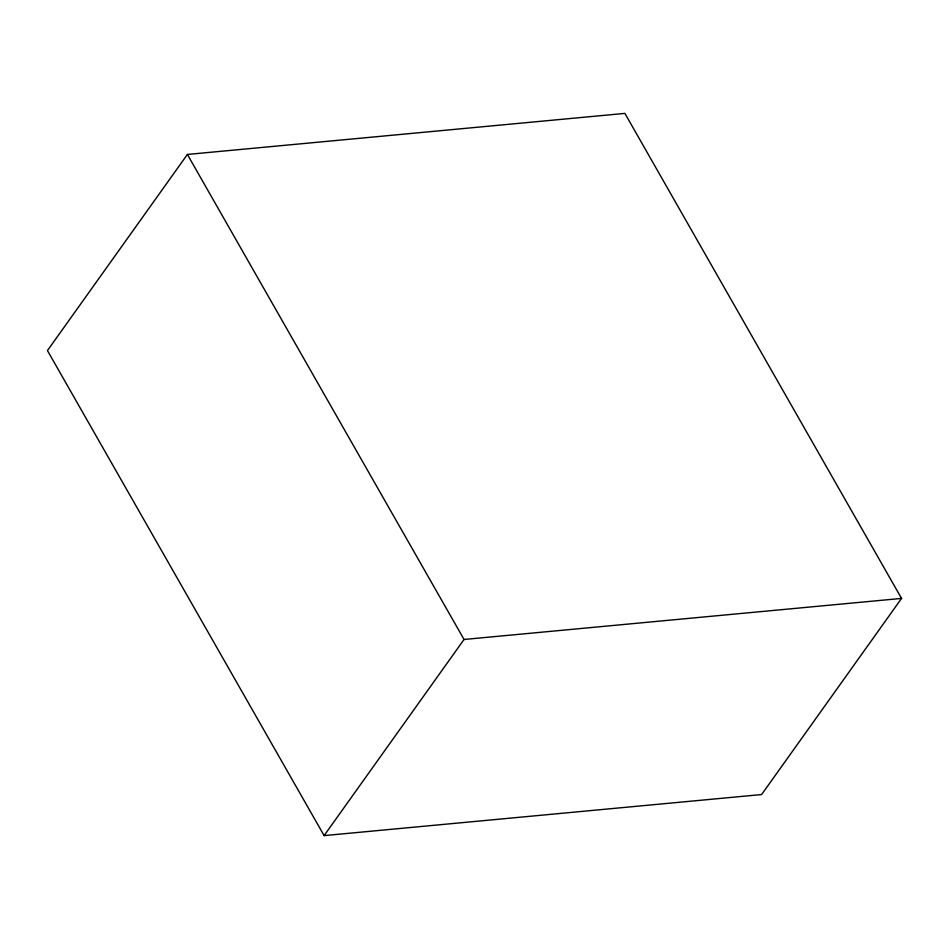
<?xml version="1.0" encoding="UTF-8"?>
<svg xmlns="http://www.w3.org/2000/svg" width="949" height="949" viewBox="0 0 949 949"><rect width="100%" height="100%" fill="white"/><g stroke="black" fill="none" stroke-linecap="round" stroke-linejoin="round"><path stroke-width="1.42" d="M187.392 154.45L47.45 350.584L324.107 835.606L761.608 794.55L901.55 598.416L624.893 113.394L187.392 154.45L464.049 639.472L324.107 835.606M464.049 639.472L901.55 598.416"/></g></svg>
